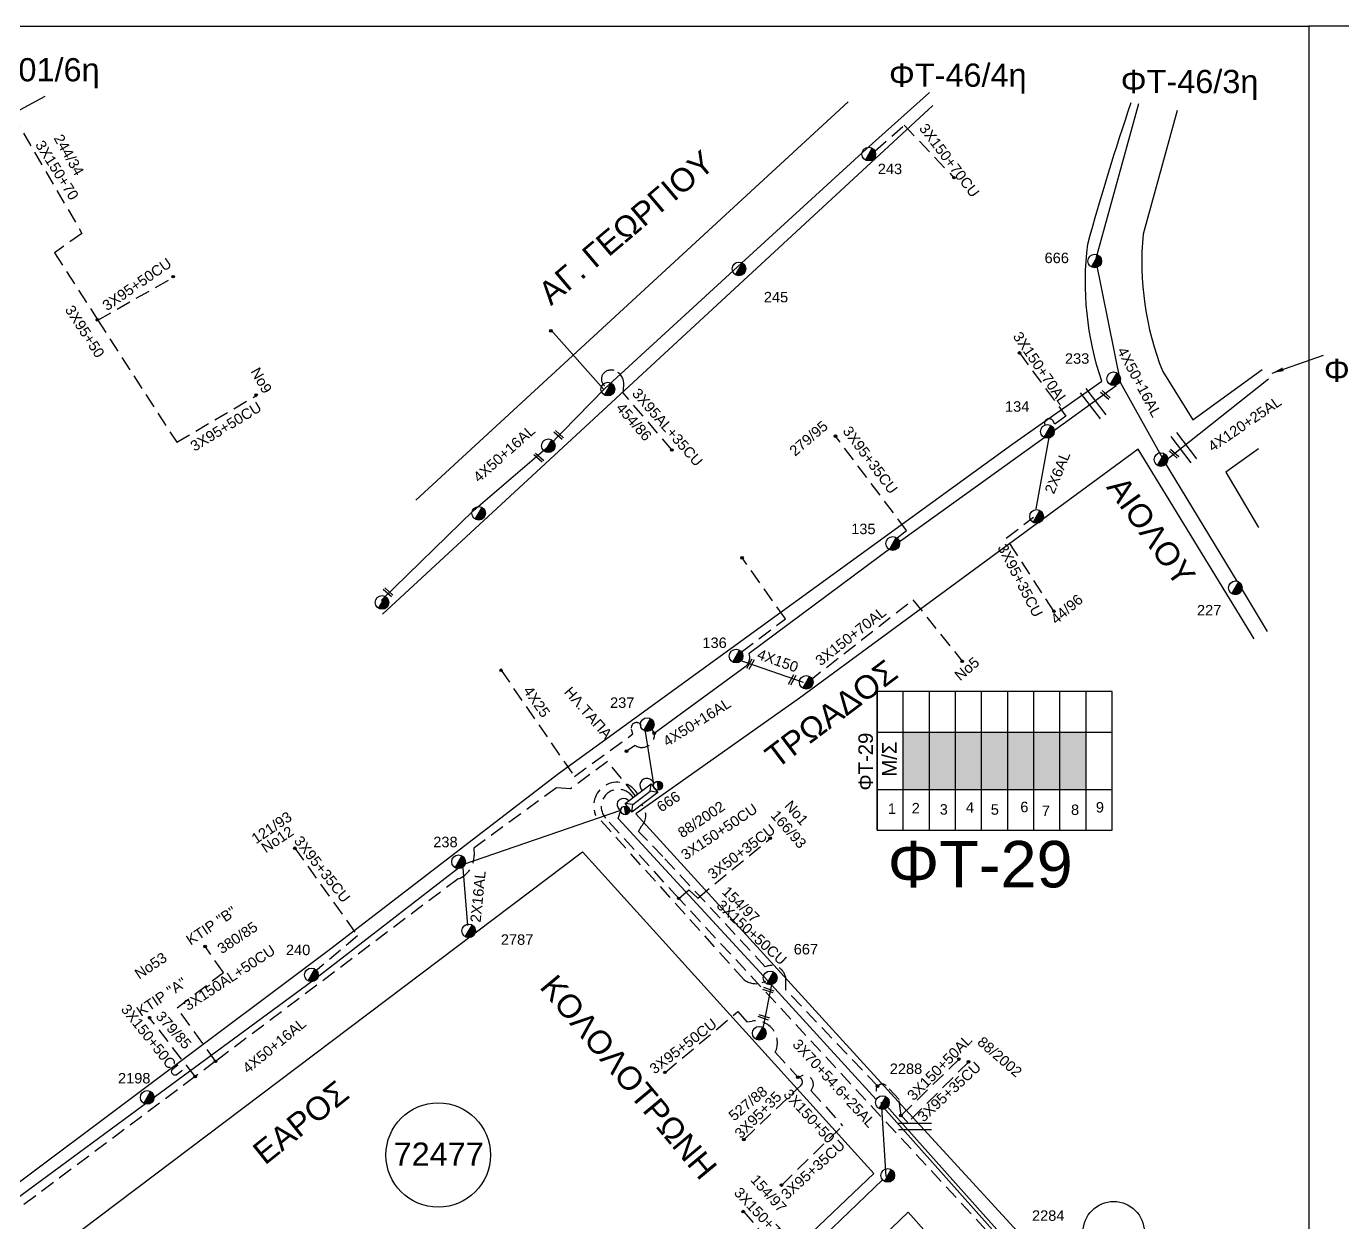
# Model space of a CAD drawing. Header units: millimetres. Extents: x 839 to 3144, y 747 to 1790.
# Drawn here: x 2683.3 to 2910.1, y 1571.3 to 1777.4 of the extents above; entities that cross this region are included whole.
import ezdxf
from ezdxf.enums import TextEntityAlignment as Align

# ---------------------------------------------------------------- set-up
doc = ezdxf.new("R2010")
doc.units = ezdxf.units.MM
doc.linetypes.add('DASHED', pattern=[19.05, 12.7, -6.35])
for name, color, linetype in [('Ασφαλειοκιβώτια Χ.Τ 9 αναχωρήσεων', 7, 'Continuous'), ('Γέφυρες Εναερίου Δικτύου', 7, 'DASHED'), ('Γυμνά εναέρια ΧΤ (1Φ)   2x16AL', 7, 'Continuous'), ('Γυμνά εναέρια ΧΤ (3Φ)   3x50+35CU', 7, 'Continuous'), ('Γυμνά εναέρια ΧΤ και ΦΟΠ (3Φ)   4x50+16AL', 7, 'Continuous'), ('Εναέρια παροχή ΧΤ 4x25', 7, 'SYN_LINE'), ('Επιγραφές - Σχήματα', 7, 'Continuous'), ('Καλώδια ΧΤ   2x6AL', 7, 'DASHED'), ('Καλώδια ΧΤ   3x150+50AL', 7, 'DASHED'), ('Καλώδια ΧΤ   3x150+50CU', 7, 'DASHED'), ('Καλώδια ΧΤ   3x150+70AL', 7, 'DASHED'), ('Καλώδια ΧΤ   3x150AL+50CU', 7, 'DASHED'), ('Καλώδια ΧΤ   3x95+35CU', 7, 'DASHED'), ('Καλώδια ΧΤ   3x95+50CU', 7, 'DASHED'), ('Μηχανική τομή', 7, 'Continuous'), ('Στύλος ΦΜ', 7, 'Continuous'), ('Στύλος ΦΜ @ 1', 7, 'Continuous'), ('Συνδέσεις', 7, 'Continuous'), ('Συνεστραμμένα ΧΤ   3x70+54.6+25AL', 7, 'SYN_LINE'), ('Συνεστραμμένα ΧΤ   4x120+25AL', 7, 'SYN_LINE'), ('Τομή', 7, 'Continuous'), ('Υποσταθμός εναέριος 2 στύλων', 7, 'Continuous'), ('Υποσταθμός πόλεως', 7, 'Continuous'), ('Υπόβαθρο ΔΕΗ', 7, 'Continuous')]:
    doc.layers.add(name, color=color, linetype=linetype)
doc.styles.get("Standard").update_dxf_attribs({"font": 'ARIAL.TTF'})
doc.linetypes.add('SYN_LINE', pattern='A,0.5,-0.0001,["/\\/\\/\\/",Standard,S=0.1,R=0,X=0,Y=-0.05],-0.25', length=0.7501)
doc.dimstyles.new('ISO-25', dxfattribs={"dimtxt": 2.5, "dimasz": 2.5, "dimexe": 1.25, "dimexo": 0.625, "dimtad": 1, "dimtxsty": 'Standard', "dimcen": 2.5, "dimadec": 0, "dimazin": 0, "dimtfac": 1, "dimtmove": 0, "dimatfit": 3, "dimfxl": 1, "dimarcsym": 0})

# ---------------------------------------------------------------- blocks, each defined once
blk = doc.blocks.new('ΑΣΦΑΛΕΙΟΚΙΒΩΤΙΟ ΥΠΟΣΤΑΘΜΟΥ 9 ΑΝΑΧΩΡΗΣΕΩΝ')
at = {"layer": 'Ασφαλειοκιβώτια Χ.Τ 9 αναχωρήσεων', "ltscale": 40}
for p, q in [((-23.8, 40.36), (24.02, 40.36)), ((-9.72, 40.36), (-9.72, -40.64)), ((9.94, 40.36), (9.94, -40.64)), ((-23.8, 31.36), (24.02, 31.36)), ((-23.8, 22.36), (24.02, 22.36)), ((-23.8, 13.36), (24.02, 13.36)), ((-23.8, 4.36), (24.02, 4.36)), ((-23.8, -4.64), (24.02, -4.64)), ((-23.8, -13.64), (24.02, -13.64)), ((-23.8, -22.64), (24.02, -22.64)), ((-23.8, -31.64), (24.02, -31.64))]:
    blk.add_line(p, q, dxfattribs=at)
at = {"layer": 'Ασφαλειοκιβώτια Χ.Τ 9 αναχωρήσεων'}
blk.add_lwpolyline([(-23.8, -40.64), (24.02, -40.64), (24.02, 40.36), (-23.8, 40.36)], close=True, dxfattribs=at)
for s, p in [('1', (-18.19, 36.66)), ('2', (-17.99, 28.44)), ('3', (-18.43, 18.79)), ('4', (-17.74, 9.77)), ('5', (-18.47, 1.19)), ('6', (-17.59, -8.98)), ('7', (-18.93, -16.39)), ('8', (-18.55, -26.45)), ('9', (-17.69, -35))]:
    blk.add_text(s, height=3.6, rotation=270, dxfattribs=at).set_placement(p)
at = {"layer": 'Ασφαλειοκιβώτια Χ.Τ 9 αναχωρήσεων', "ltscale": 40}
for tag, height, p in [('ΟΝΟΜΑ', 5, (-0.16, 44.31)), ('ΚΕΙΜΕΝΟ 1', 2, (17.06, 35.59)), ('ΚΕΙΜΕΝΟ 2', 2, (17.06, 26.88)), ('ΚΕΙΜΕΝΟ 3', 2, (17.06, 17.69)), ('ΚΕΙΜΕΝΟ 4', 2, (17.06, 8.71)), ('ΚΕΙΜΕΝΟ 5', 2, (17.06, -0.13)), ('ΚΕΙΜΕΝΟ 6', 2, (17.06, -9.05)), ('ΚΕΙΜΕΝΟ 7', 2, (17.06, -18.13)), ('ΚΕΙΜΕΝΟ 8', 2, (17.06, -26.85)), ('ΚΕΙΜΕΝΟ 9', 2, (17.06, -35.99)), ('ΣΧ', 2, (-0.1, -42.64))]:
    blk.add_attdef(tag, text='', height=height, dxfattribs=at).set_placement(p, align=Align.MIDDLE_CENTER)
blk = doc.blocks.new('ΥΠΑΡΧΩΝ ΤΣΙΜΕΝΤΕΝΙΟΣ ΣΤΥΛΟΣ')
at = {"layer": 'Στύλος ΦΜ'}
blk.add_hatch(color=7, dxfattribs=at).paths.add_polyline_path([(-1.29, -2.28, 0.574793), (2.62, 0, 0.268822), (1.3, 2.27)])
at = {"layer": 'Στύλος ΦΜ', "color": 7}
blk.add_line((-1.29, -2.28), (1.3, 2.27), dxfattribs=at)
blk.add_circle((0, 0), 2.62, dxfattribs=at)
at = {"layer": 'Στύλος ΦΜ', "flags": 4}
for tag, p in [('ΑΡΙΘΜΟΣ', (-4.68, 8.05)), ('ΤΥΠΟΣ', (-4.91, 3.03))]:
    blk.add_attdef(tag, p, '', height=4, dxfattribs=at)
blk = doc.blocks.new('ΤΟΜΗ')
at = {"layer": 'Τομή', "ltscale": 40}
for p, q in [((-5.68, 0), (5.68, 0)), ((5.68, -2.33), (-5.68, -2.33))]:
    blk.add_line(p, q, dxfattribs=at)
blk = doc.blocks.new('ΥΠΟΣΤΑΘΜΟΣ ΕΝΑΕΡΙΟΣ ΕΠΙ 2 ΣΤΥΛΩΝ')
at = {"layer": 'Υποσταθμός εναέριος 2 στύλων', "linetype": 'Continuous'}
for points in [[(-11.97, -2.11, 0.574793), (-8.45, -0.07, 0.268822), (-9.64, 1.98)], [(9.68, -2.15, 0.574793), (13.19, -0.1, 0.268822), (12.01, 1.95)]]:
    blk.add_hatch(color=256, dxfattribs=at).paths.add_polyline_path(points)
for p, q in [((-11.97, -2.11), (-9.64, 1.98)), ((9.68, -2.15), (12.01, 1.95))]:
    blk.add_line(p, q, dxfattribs=at)
for centre in [(-10.81, -0.07), (10.84, -0.1)]:
    blk.add_circle(centre, 2.36, dxfattribs=at)
at = {"layer": 'Υποσταθμός πόλεως', "linetype": 'Continuous', "ltscale": 40}
blk.add_lwpolyline([(-8.57, 2.82), (8.57, 2.82), (8.57, -2.82), (-8.57, -2.82)], close=True, dxfattribs=at)
for points in [[(-5.75, 0), (-8.57, 2.82)], [(-8.57, -2.82), (-5.75, 0)], [(-5.75, 0), (5.75, 0)], [(5.75, 0), (8.57, 2.82)], [(8.57, -2.82), (5.75, 0)]]:
    blk.add_lwpolyline(points, dxfattribs=at)
at = {"layer": 'Υποσταθμός εναέριος 2 στύλων', "ltscale": 40, "flags": 1}
for tag, p in [('ΜΕΤΑΣΧΗΜΑΤΙΣΜΟΣ', (14.09, 2.51)), ('ΙΣΧΥΣ', (14.07, -0.28)), ('ΑΡΙΘΜΟΣ', (14.19, -3))]:
    blk.add_attdef(tag, p, '', height=1.8, dxfattribs=at)
blk = doc.blocks.new('_ΣΥΝΔΕΣΗ')
at = {"layer": 'Συνδέσεις', "linetype": 'SYN_LINE', "ltscale": 40}
blk.add_hatch(color=256, dxfattribs=at).paths.add_polyline_path([(0.5, -0.01, 1), (-0.5, -0.01, 1)])
at = {"layer": 'Συνδέσεις'}
blk.add_circle((0, -0.01), 0.5, dxfattribs=at)
blk = doc.blocks.new('ΜΗΧΑΝΙΚΗ ΤΟΜΗ')
at = {"layer": 'Μηχανική τομή', "ltscale": 40}
for p, q in [((-1.89, 0.78), (1.89, 0.78)), ((1.89, 0), (-1.89, 0))]:
    blk.add_line(p, q, dxfattribs=at)
blk = doc.blocks.new('A$C3F94617C')
at = {"layer": 'Μηχανική τομή', "xscale": 0.5, "yscale": 0.5, "zscale": 0.5}
blk.add_blockref('ΜΗΧΑΝΙΚΗ ΤΟΜΗ', (0.95, 0), dxfattribs=at)

msp = doc.modelspace()

# ---------------------------------------------------------------- hatches: boundary and pattern name
at = {"layer": 'Ασφαλειοκιβώτια Χ.Τ 9 αναχωρήσεων', "ltscale": 0.2}
for color, points in [(173, [(2834.39, 1655.75), (2834.39, 1645.92), (2838.89, 1645.92), (2838.89, 1655.75)]), (133, [(2838.89, 1655.75), (2838.89, 1645.92), (2843.39, 1645.92), (2843.39, 1655.75)]), (27, [(2843.39, 1655.75), (2843.39, 1645.92), (2847.89, 1645.92), (2847.89, 1655.75)]), (151, [(2847.89, 1655.75), (2847.89, 1645.92), (2852.39, 1645.92), (2852.39, 1655.75)]), (2, [(2852.39, 1655.75), (2852.39, 1645.92), (2856.89, 1645.92), (2856.89, 1655.75)]), (6, [(2856.89, 1655.75), (2856.89, 1645.92), (2861.39, 1645.92), (2861.39, 1655.75)]), (85, [(2861.39, 1655.75), (2861.39, 1645.92), (2865.89, 1645.92), (2865.89, 1655.75)])]:
    msp.add_hatch(color=color, dxfattribs=at).paths.add_polyline_path(points)

# ---------------------------------------------------------------- linework, layer by layer
at = {"layer": 'Γέφυρες Εναερίου Δικτύου', "color": 151, "linetype": 'SYN_LINE', "ltscale": 15}
msp.add_lwpolyline([(2773.68, 1725.11), (2782.82, 1714.79)], dxfattribs=at)
at = {"layer": 'Γέφυρες Εναερίου Δικτύου', "color": 151, "ltscale": 0.2}
msp.add_lwpolyline([(2794.56, 1704.41), (2786.13, 1714.25), (2786.25, 1715.57, 0.350559), (2784.6, 1718.08, 0.340165), (2782.62, 1717.38, 0.379864), (2782.91, 1715.49, 0.361404)], format="xyb", dxfattribs=at)
at = {"layer": 'Γέφυρες Εναερίου Δικτύου', "color": 27, "ltscale": 0.2}
msp.add_lwpolyline([(2806.5, 1669.56), (2814.09, 1675.32), (2806.63, 1685.81)], dxfattribs=at)
at = {"layer": 'Γέφυρες Εναερίου Δικτύου', "color": 27, "linetype": 'Continuous', "ltscale": 0.2}
msp.add_lwpolyline([(2805.89, 1668.3), (2817.18, 1664.37)], dxfattribs=at)
at = {"layer": 'Γέφυρες Εναερίου Δικτύου', "color": 6, "ltscale": 0.2}
msp.add_lwpolyline([(2810.68, 1612.79), (2810.05, 1612.59, -0.235871), (2806.99, 1613.1), (2781.35, 1641.62, -0.928575), (2788.66, 1645.11)], format="xyb", dxfattribs=at)
at = {"layer": 'Γέφυρες Εναερίου Δικτύου', "color": 6, "linetype": 'Continuous', "ltscale": 0.2}
msp.add_lwpolyline([(2811.78, 1612.6), (2810.2, 1604.78)], dxfattribs=at)
at = {"layer": 'Γυμνά εναέρια ΧΤ (1Φ)   2x16AL', "color": 133, "linetype": 'SYN_LINE', "ltscale": 15}
msp.add_lwpolyline([(2758.38, 1634.48), (2759.34, 1622.48)], dxfattribs=at)
at = {"layer": 'Γυμνά εναέρια ΧΤ (3Φ)   3x50+35CU', "color": 2, "linetype": 'DASHED', "ltscale": 0.2}
msp.add_lwpolyline([(2795.75, 1627.14), (2797.49, 1628.62), (2799.01, 1627.2), (2811.51, 1637.5)], dxfattribs=at)
at = {"layer": 'Γυμνά εναέρια ΧΤ και ΦΟΠ (3Φ)   4x50+16AL', "color": 151, "ltscale": 0.2}
msp.add_lwpolyline([(2744.46, 1678.47), (2760.39, 1693.96), (2773.24, 1704.99), (2783.02, 1715), (2805.86, 1735.92), (2827.98, 1756.24), (2838.92, 1766.01)], dxfattribs=at)
at = {"layer": 'Γυμνά εναέρια ΧΤ και ΦΟΠ (3Φ)   4x50+16AL', "color": 85, "linetype": 'SYN_LINE', "ltscale": 20}
msp.add_lwpolyline([(2891.92, 1681.78), (2879.37, 1702.38), (2871.87, 1715.89), (2867.57, 1737.22), (2874.96, 1764.07)], dxfattribs=at)
at = {"layer": 'Γυμνά εναέρια ΧΤ και ΦΟΠ (3Φ)   4x50+16AL', "color": 27, "linetype": 'Continuous', "ltscale": 0.2}
msp.add_lwpolyline([(2790.84, 1656.58), (2791.51, 1655.62), (2807.13, 1667.03, 0.335832), (2807.84, 1669.39), (2832.47, 1687.73), (2859.25, 1706.97), (2871.08, 1715.48)], format="xyb", dxfattribs=at)
at = {"layer": 'Γυμνά εναέρια ΧΤ και ΦΟΠ (3Φ)   4x50+16AL', "color": 85, "linetype": 'SYN_LINE', "ltscale": 10}
msp.add_lwpolyline([(2897.14, 1673.13), (2892.46, 1680.89), (2892.09, 1681.5)], dxfattribs=at)
at = {"layer": 'Γυμνά εναέρια ΧΤ και ΦΟΠ (3Φ)   4x50+16AL', "color": 27, "linetype": 'DASHED', "ltscale": 0.2}
msp.add_lwpolyline([(2788.24, 1653.48), (2786.7, 1652.51)], dxfattribs=at)
at = {"layer": 'Γυμνά εναέρια ΧΤ και ΦΟΠ (3Φ)   4x50+16AL', "color": 151, "linetype": 'DASHED', "ltscale": 0.2}
msp.add_lwpolyline([(2788.27, 1644.82), (2783.47, 1650.7), (2777.07, 1646.02), (2774.67, 1646.19), (2760.41, 1635.77), (2760.46, 1634.54, -0.324626), (2757.75, 1630.52), (2715.95, 1599.06), (2712.41, 1596.43), (2680.16, 1572.3, -0.235186), (2676.45, 1571.62)], format="xyb", dxfattribs=at)
at = {"layer": 'Γυμνά εναέρια ΧΤ και ΦΟΠ (3Φ)   4x50+16AL', "color": 133, "ltscale": 0.2}
msp.add_lwpolyline([(2599.9, 1493.04), (2624.11, 1516.92), (2648.28, 1543.65), (2676.09, 1571.36), (2704.5, 1592.23), (2732.69, 1613), (2758.56, 1632.98), (2785.73, 1642.34)], dxfattribs=at)
at = {"layer": 'Γυμνά εναέρια ΧΤ και ΦΟΠ (3Φ)   4x50+16AL', "color": 27, "linetype": 'DASHED', "ltscale": 0.2}
msp.add_arc((2789.39, 1655.29), 2.15, 237.4521, 8.8719, dxfattribs=at)
at = {"layer": 'Εναέρια παροχή ΧΤ 4x25', "color": 27, "linetype": 'DASHED', "ltscale": 0.2}
msp.add_lwpolyline([(2765.11, 1666.45), (2777.75, 1648.14), (2787.81, 1655.47), (2787.58, 1656.25, -0.935334), (2789.29, 1656.89, -0.074344)], format="xyb", dxfattribs=at)
at = {"layer": 'Επιγραφές - Σχήματα', "color": 173, "ltscale": 0.2}
msp.add_line((2785.3, 1640.92), (2785.73, 1642.34), dxfattribs=at)
at = {"layer": 'Επιγραφές - Σχήματα'}
msp.add_lwpolyline([(875.79, 1777.39), (2904.25, 1777.39), (2904.25, 763.69), (875.79, 763.69)], close=True, dxfattribs=at)
at = {"layer": 'Επιγραφές - Σχήματα', "ltscale": 10}
msp.add_lwpolyline([(2904.25, 763.69), (3144.12, 763.69), (3144.12, 1777.39), (2904.25, 1777.39)], dxfattribs=at)
at = {"layer": 'Επιγραφές - Σχήματα', "ltscale": 0.2}
for centre, radius in [((2754.29, 1582.92), 9), ((2870.64, 1569.64), 5.27)]:
    msp.add_circle(centre, radius, dxfattribs=at)
at = {"layer": 'Επιγραφές - Σχήματα', "color": 27, "ltscale": 0.2}
msp.add_arc((2790.24, 1646.61), 1.2, 10.6495, 228.4723, dxfattribs=at)
at = {"layer": 'Καλώδια ΧΤ   2x6AL', "color": 27, "linetype": 'SYN_LINE', "ltscale": 15}
msp.add_lwpolyline([(2859.57, 1707.2), (2857.21, 1694.25)], dxfattribs=at)
at = {"layer": 'Καλώδια ΧΤ   3x150+50AL', "color": 6, "ltscale": 0.2}
msp.add_lwpolyline([(2805.9, 1607.64), (2807.45, 1605.86), (2808.38, 1606, -0.602649), (2812.35, 1600.64), (2816.26, 1596.31), (2816.79, 1596.53, -0.800048), (2818.5, 1594.04), (2823.92, 1587.96)], format="xyb", dxfattribs=at)
at = {"layer": 'Καλώδια ΧΤ   3x150+50AL', "color": 151, "ltscale": 0.2}
msp.add_lwpolyline([(2712.41, 1596.43), (2704.58, 1606.58)], dxfattribs=at)
at = {"layer": 'Καλώδια ΧΤ   3x150+50AL', "color": 85, "ltscale": 0.2}
msp.add_lwpolyline([(2834.04, 1589.73), (2844.04, 1599.45)], dxfattribs=at)
at = {"layer": 'Καλώδια ΧΤ   3x150+50CU', "color": 2, "ltscale": 0.2}
msp.add_lwpolyline([(2859.04, 1558.81), (2795.75, 1627.14), (2783.14, 1640.96, -1.098889), (2787.86, 1644.5, -2.097937)], format="xyb", dxfattribs=at)
at = {"layer": 'Καλώδια ΧΤ   3x150+50CU', "color": 85, "ltscale": 0.2}
msp.add_lwpolyline([(2829.99, 1594.79), (2814.19, 1611.38), (2814.19, 1613.02, 0.539895), (2810.63, 1615.36), (2792.97, 1634.35), (2788.81, 1638.63), (2789.29, 1639.56, 0.395147), (2789.34, 1643.31, 0.258912)], format="xyb", dxfattribs=at)
at = {"layer": 'Καλώδια ΧΤ   3x150+70AL', "color": 151, "ltscale": 0.2}
msp.add_lwpolyline([(2829.57, 1755.93), (2834.56, 1760.38), (2843.06, 1751.36)], dxfattribs=at)
at = {"layer": 'Καλώδια ΧΤ   3x150+70AL', "color": 27, "ltscale": 0.2}
msp.add_lwpolyline([(2854.43, 1721.13), (2862.41, 1710.21), (2860.49, 1708.82), (2860.23, 1709.35, 1.386295), (2859.17, 1708.3, 0.236703)], format="xyb", dxfattribs=at)
msp.add_lwpolyline([(2818.17, 1664.58), (2836.06, 1678.59), (2844.54, 1667.98)], dxfattribs=at)
at = {"layer": 'Καλώδια ΧΤ   3x150+70AL', "color": 27, "linetype": 'Continuous', "ltscale": 0.2}
msp.add_lwpolyline([(2791.42, 1646.83), (2789.93, 1656.22)], dxfattribs=at)
at = {"layer": 'Καλώδια ΧΤ   3x150+70AL', "color": 85, "ltscale": 0.2}
msp.add_lwpolyline([(2806.85, 1573.17), (2814.03, 1565.04)], dxfattribs=at)
at = {"layer": 'Καλώδια ΧΤ   3x150AL+50CU', "color": 151, "ltscale": 0.2}
msp.add_lwpolyline([(2715.95, 1599.06), (2709.31, 1608.3), (2717.31, 1614.39), (2714.13, 1618.85)], dxfattribs=at)
at = {"layer": 'Καλώδια ΧΤ   3x95+35CU', "color": 27, "ltscale": 0.2}
for points in [[(2833.08, 1689.04), (2834.98, 1690.52), (2822.73, 1706.8)], [(2860.36, 1676.6), (2852.15, 1689.21), (2856.83, 1692.81)]]:
    msp.add_lwpolyline(points, dxfattribs=at)
at = {"layer": 'Καλώδια ΧΤ   3x95+35CU', "color": 133, "ltscale": 0.2}
msp.add_lwpolyline([(2729.6, 1635.77), (2740.41, 1620.67), (2733.14, 1614.59)], dxfattribs=at)
at = {"layer": 'Καλώδια ΧΤ   3x95+35CU', "color": 85, "ltscale": 0.2}
msp.add_lwpolyline([(2845.68, 1598.97), (2835.16, 1588.51), (2834.04, 1589.73), (2833.68, 1592.47), (2831.44, 1594.88, 1.219761), (2830.43, 1593.13, 0.111669)], format="xyb", dxfattribs=at)
at = {"layer": 'Καλώδια ΧΤ   3x95+35CU', "color": 6, "ltscale": 0.2}
msp.add_lwpolyline([(2806.99, 1585.6), (2816.73, 1594.91, 0.713012), (2816.26, 1596.31, 10.111062)], format="xyb", dxfattribs=at)
msp.add_lwpolyline([(2813.47, 1577.74), (2823.92, 1587.96)], dxfattribs=at)
at = {"layer": 'Καλώδια ΧΤ   3x95+50CU', "color": 30, "ltscale": 0.2}
for points in [[(2678.99, 1765.56), (2692.93, 1741.7), (2688.17, 1738.35), (2695.67, 1726.75), (2709.25, 1705.72), (2723, 1713.8)], [(2695.67, 1726.75), (2708.74, 1734.2)]]:
    msp.add_lwpolyline(points, dxfattribs=at)
at = {"layer": 'Καλώδια ΧΤ   3x95+50CU', "color": 6, "ltscale": 0.2}
msp.add_lwpolyline([(2793.4, 1597.16), (2805.9, 1607.64)], dxfattribs=at)
at = {"layer": 'Συνεστραμμένα ΧΤ   3x70+54.6+25AL', "color": 173, "ltscale": 20}
msp.add_lwpolyline([(2785.73, 1642.34, -1.271998), (2787.12, 1643.94)], format="xyb", dxfattribs=at)
msp.add_lwpolyline([(2829.73, 1592.46), (2811.05, 1612.93), (2785.3, 1640.92)], dxfattribs=at)
at = {"layer": 'Συνεστραμμένα ΧΤ   3x70+54.6+25AL', "color": 85, "ltscale": 15}
msp.add_lwpolyline([(2831.44, 1579.22), (2830.63, 1592.04)], dxfattribs=at)
at = {"layer": 'Συνεστραμμένα ΧΤ   3x70+54.6+25AL', "color": 62, "ltscale": 15}
msp.add_lwpolyline([(2873.39, 1543.54), (2853.86, 1566.35), (2831.05, 1591.88)], dxfattribs=at)
at = {"layer": 'Συνεστραμμένα ΧΤ   3x70+54.6+25AL', "color": 173, "ltscale": 15}
msp.add_lwpolyline([(2853.11, 1566.3), (2830.94, 1591.14), (2830.56, 1591.55)], dxfattribs=at)
at = {"layer": 'Συνεστραμμένα ΧΤ   3x70+54.6+25AL', "color": 85, "ltscale": 20}
msp.add_lwpolyline([(2787.64, 1537.88), (2815.04, 1563.5), (2830.83, 1578.64)], dxfattribs=at)
at = {"layer": 'Συνεστραμμένα ΧΤ   4x120+25AL', "color": 1, "ltscale": 20}
msp.add_lwpolyline([(2878.71, 1701.87), (2897.32, 1716.63)], dxfattribs=at)
at = {"layer": 'Υπόβαθρο ΔΕΗ'}
for points in [[(2686.53, 1765.29), (2591.07, 1713.75), (2645.26, 1625.38), (2676.34, 1573.98), (2735.59, 1618.32), (2775.03, 1648.63), (2853.12, 1705.32), (2868.58, 1716.26, -0.112109), (2866.17, 1739.85, -0.0149), (2873.67, 1764.29, 2.629263)], [(2881.56, 1762.9), (2875.71, 1741.57, 0.118405), (2879.1, 1717.89), (2884.26, 1709.57), (2896.21, 1718.27)]]:
    msp.add_lwpolyline(points, format="xyb", dxfattribs=at)
for points in [[(2824.9, 1764.38), (2750.41, 1695.77)], [(2744.67, 1676.12), (2839.48, 1763.73)], [(2894.83, 1671.85), (2874.87, 1704.54), (2816.51, 1661.61), (2788.36, 1641.69), (2833.53, 1592.14), (2894.49, 1525.71)], [(2895.59, 1704.57), (2889.96, 1700.56), (2895.61, 1691.02)], [(2736.79, 1477.03), (2802.31, 1541.41), (2835.24, 1573.06), (2861.5, 1543.48), (2810.71, 1495.44), (2817.7, 1487.57), (2868.61, 1535.48), (2893.84, 1510.34), (2855.91, 1467.23), (2860.42, 1404.56), (2804.23, 1356.24), (2777.21, 1403.9), (2798.37, 1418.51), (2793.16, 1426.35), (2772.7, 1412.44), (2736.79, 1477.03)]]:
    msp.add_lwpolyline(points, dxfattribs=at)
msp.add_lwpolyline([(2683.65, 1563.09), (2779.17, 1635.17), (2829.33, 1579.74), (2730.88, 1486.01), (2694.39, 1544.95)], close=True, dxfattribs=at)

# ---------------------------------------------------------------- block references
at = {"layer": 'Ασφαλειοκιβώτια Χ.Τ 9 αναχωρήσεων', "xscale": 0.5, "yscale": 0.5, "zscale": 0.5, "rotation": 90}
msp.add_blockref('ΑΣΦΑΛΕΙΟΚΙΒΩΤΙΟ ΥΠΟΣΤΑΘΜΟΥ 9 ΑΝΑΧΩΡΗΣΕΩΝ', (2850.07, 1650.78), dxfattribs=at).add_auto_attribs({'ΟΝΟΜΑ': 'ΦΤ-29'})
at = {"layer": 'Επιγραφές - Σχήματα', "ltscale": 0.2}
for p, rotation in [((2870.05, 1713.35), 138.1900132076935), ((2775.9, 1706.47), 138.1900132076933), ((2772.46, 1702.57), 138.1900132076933), ((2881.86, 1703.28), 138.1900132076935), ((2746.5, 1679.37), 138.1900132076933), ((2807.79, 1666.59), 60.31796308302921), ((2814.95, 1663.87), 60.31796308302922), ((2810.19, 1611.46), 341.2086683428006), ((2809.41, 1606.77), 341.2086683428006)]:
    msp.add_blockref('A$C3F94617C', p, dxfattribs=dict(at, rotation=rotation))
at = {"layer": 'Στύλος ΦΜ @ 1', "ltscale": 40}
ref = msp.add_blockref('ΥΠΑΡΧΩΝ ΤΣΙΜΕΝΤΕΝΙΟΣ ΣΤΥΛΟΣ', (2828.46, 1755.37), dxfattribs=dict(at, xscale=0.4499999999998181, yscale=0.4499999999998181, zscale=0.4499999999998181))
ref.add_attrib('ΤΥΠΟΣ', '243', (2830.01, 1751.92), dxfattribs={"layer": 'Στύλος ΦΜ', "height": 1.8, "flags": 4})
ref = msp.add_blockref('ΥΠΑΡΧΩΝ ΤΣΙΜΕΝΤΕΝΙΟΣ ΣΤΥΛΟΣ', (2867.38, 1736.95), dxfattribs=dict(at, xscale=0.4499999999998181, yscale=0.4499999999998181, zscale=0.4499999999998181))
ref.add_attrib('ΤΥΠΟΣ', '666', (2858.74, 1736.59), dxfattribs={"layer": 'Στύλος ΦΜ', "height": 1.8, "flags": 4})
ref = msp.add_blockref('ΥΠΑΡΧΩΝ ΤΣΙΜΕΝΤΕΝΙΟΣ ΣΤΥΛΟΣ', (2806.1, 1735.59), dxfattribs=dict(at, xscale=0.4499999999998181, yscale=0.4499999999998181, zscale=0.4499999999998181))
ref.add_attrib('ΤΥΠΟΣ', '245', (2810.38, 1729.83), dxfattribs={"layer": 'Στύλος ΦΜ', "height": 1.8, "flags": 4})
ref = msp.add_blockref('ΥΠΑΡΧΩΝ ΤΣΙΜΕΝΤΕΝΙΟΣ ΣΤΥΛΟΣ', (2870.64, 1716.67), dxfattribs=dict(at, xscale=0.4499999999998181, yscale=0.4499999999998181, zscale=0.4499999999998181))
ref.add_attrib('ΤΥΠΟΣ', '233', (2862.25, 1719.25), dxfattribs={"layer": 'Στύλος ΦΜ', "height": 1.8, "flags": 4})
at = {"layer": 'Στύλος ΦΜ @ 1', "ltscale": 40, "xscale": 0.4499999999998181, "yscale": 0.4499999999998181, "zscale": 0.4499999999998181}
for p in [(2783.51, 1714.88), (2773.26, 1705.11), (2878.79, 1702.75), (2761.26, 1693.48), (2857.36, 1692.94), (2744.61, 1678.12), (2817.69, 1664.36), (2809.6, 1603.89), (2831.73, 1579.4)]:
    msp.add_blockref('ΥΠΑΡΧΩΝ ΤΣΙΜΕΝΤΕΝΙΟΣ ΣΤΥΛΟΣ', p, dxfattribs=at)
at = {"layer": 'Στύλος ΦΜ @ 1', "ltscale": 40}
ref = msp.add_blockref('ΥΠΑΡΧΩΝ ΤΣΙΜΕΝΤΕΝΙΟΣ ΣΤΥΛΟΣ', (2859.23, 1707.6), dxfattribs=dict(at, xscale=0.4499999999998181, yscale=0.4499999999998181, zscale=0.4499999999998181))
ref.add_attrib('ΤΥΠΟΣ', '134', (2851.92, 1710.99), dxfattribs={"layer": 'Στύλος ΦΜ', "height": 1.8, "flags": 4})
ref = msp.add_blockref('ΥΠΑΡΧΩΝ ΤΣΙΜΕΝΤΕΝΙΟΣ ΣΤΥΛΟΣ', (2832.59, 1688.28), dxfattribs=dict(at, xscale=0.4499999999998181, yscale=0.4499999999998181, zscale=0.4499999999998181))
ref.add_attrib('ΤΥΠΟΣ', '135', (2825.43, 1689.89), dxfattribs={"layer": 'Στύλος ΦΜ', "height": 1.8, "flags": 4})
ref = msp.add_blockref('ΥΠΑΡΧΩΝ ΤΣΙΜΕΝΤΕΝΙΟΣ ΣΤΥΛΟΣ', (2891.6, 1680.64), dxfattribs=dict(at, xscale=0.4499999999998181, yscale=0.4499999999998181, zscale=0.4499999999998181))
ref.add_attrib('ΤΥΠΟΣ', '227', (2884.99, 1675.89), dxfattribs={"layer": 'Στύλος ΦΜ', "height": 1.8, "flags": 4})
ref = msp.add_blockref('ΥΠΑΡΧΩΝ ΤΣΙΜΕΝΤΕΝΙΟΣ ΣΤΥΛΟΣ', (2805.6, 1668.87), dxfattribs=dict(at, xscale=0.4499999999998181, yscale=0.4499999999998181, zscale=0.4499999999998181))
ref.add_attrib('ΤΥΠΟΣ', '136', (2799.8, 1670.28), dxfattribs={"layer": 'Στύλος ΦΜ', "height": 1.8, "flags": 4})
ref = msp.add_blockref('ΥΠΑΡΧΩΝ ΤΣΙΜΕΝΤΕΝΙΟΣ ΣΤΥΛΟΣ', (2790.3, 1657.08), dxfattribs=dict(at, xscale=0.4499999999998181, yscale=0.4499999999998181, zscale=0.4499999999998181))
ref.add_attrib('ΤΥΠΟΣ', '237', (2783.89, 1659.96), dxfattribs={"layer": 'Στύλος ΦΜ', "height": 1.8, "flags": 4})
ref = msp.add_blockref('ΥΠΑΡΧΩΝ ΤΣΙΜΕΝΤΕΝΙΟΣ ΣΤΥΛΟΣ', (2757.79, 1633.45), dxfattribs=dict(at, xscale=0.4499999999998181, yscale=0.4499999999998181, zscale=0.4499999999998181))
ref.add_attrib('ΤΥΠΟΣ', '238', (2753.44, 1635.95), dxfattribs={"layer": 'Στύλος ΦΜ', "height": 1.8, "flags": 4})
ref = msp.add_blockref('ΥΠΑΡΧΩΝ ΤΣΙΜΕΝΤΕΝΙΟΣ ΣΤΥΛΟΣ', (2759.54, 1621.52), dxfattribs=dict(at, xscale=0.4499999999998181, yscale=0.4499999999998181, zscale=0.4499999999998181))
ref.add_attrib('ΤΥΠΟΣ', '2787', (2765.08, 1619.14), dxfattribs={"layer": 'Στύλος ΦΜ', "height": 1.8, "flags": 4})
ref = msp.add_blockref('ΥΠΑΡΧΩΝ ΤΣΙΜΕΝΤΕΝΙΟΣ ΣΤΥΛΟΣ', (2732.45, 1613.96), dxfattribs=dict(at, xscale=0.4499999999998181, yscale=0.4499999999998181, zscale=0.4499999999998181))
ref.add_attrib('ΤΥΠΟΣ', '240', (2728.06, 1617.36), dxfattribs={"layer": 'Στύλος ΦΜ', "height": 1.8, "flags": 4})
ref = msp.add_blockref('ΥΠΑΡΧΩΝ ΤΣΙΜΕΝΤΕΝΙΟΣ ΣΤΥΛΟΣ', (2811.47, 1613.43), dxfattribs=dict(at, xscale=0.4499999999998181, yscale=0.4499999999998181, zscale=0.4499999999998181))
ref.add_attrib('ΤΥΠΟΣ', '667', (2815.53, 1617.48), dxfattribs={"layer": 'Στύλος ΦΜ', "height": 1.8, "flags": 4})
ref = msp.add_blockref('ΥΠΑΡΧΩΝ ΤΣΙΜΕΝΤΕΝΙΟΣ ΣΤΥΛΟΣ', (2830.8, 1591.96), dxfattribs=dict(at, xscale=0.4499999999998181, yscale=0.4499999999998181, zscale=0.4499999999998181))
ref.add_attrib('ΤΥΠΟΣ', '2288', (2832.07, 1596.88), dxfattribs={"layer": 'Στύλος ΦΜ', "height": 1.8, "flags": 4})
ref = msp.add_blockref('ΥΠΑΡΧΩΝ ΤΣΙΜΕΝΤΕΝΙΟΣ ΣΤΥΛΟΣ', (2704.17, 1592.83), dxfattribs=dict(at, xscale=0.4499999999998181, yscale=0.4499999999998181, zscale=0.4499999999998181))
ref.add_attrib('ΤΥΠΟΣ', '2198', (2699.13, 1595.25), dxfattribs={"layer": 'Στύλος ΦΜ', "height": 1.8, "flags": 4})
ref = msp.add_blockref('ΥΠΑΡΧΩΝ ΤΣΙΜΕΝΤΕΝΙΟΣ ΣΤΥΛΟΣ', (2853.91, 1566.93), dxfattribs=dict(at, xscale=0.4499999999998181, yscale=0.4499999999998181, zscale=0.4499999999998181))
ref.add_attrib('ΤΥΠΟΣ', '2284', (2856.57, 1571.58), dxfattribs={"layer": 'Στύλος ΦΜ', "height": 1.8, "flags": 4})
at = {"layer": 'Συνδέσεις', "xscale": 0.4500000000000455, "yscale": 0.4500000000000455, "zscale": 0.4500000000000455}
for p in [(2843.14, 1751.32), (2708.65, 1734.26), (2695.57, 1726.81), (2773.71, 1724.93), (2854.43, 1721.12), (2722.91, 1713.86), (2822.73, 1706.79), (2794.54, 1704.39), (2806.63, 1685.81), (2860.36, 1676.61), (2765.11, 1666.44), (2844.54, 1667.99), (2791.51, 1655.61), (2786.71, 1652.5), (2811.46, 1637.51), (2729.6, 1635.77), (2795.71, 1627.15), (2714.13, 1618.85), (2704.58, 1606.58), (2715.95, 1599.06), (2843.99, 1599.46), (2845.64, 1598.98), (2712.41, 1596.43), (2793.35, 1597.17), (2816.22, 1596.32), (2829.95, 1594.8), (2834, 1589.74), (2806.95, 1585.61), (2813.42, 1577.75), (2806.81, 1573.17)]:
    msp.add_blockref('_ΣΥΝΔΕΣΗ', p, dxfattribs=at)
at = {"layer": 'Τομή', "rotation": 307.4318107316996}
for p, xscale, yscale, zscale in [((2867.55, 1712.72), 0.4999999999998311, 0.4999999999998311, 0.4999999999998311), ((2883.19, 1705.15), 0.499999999999831, 0.499999999999831, 0.499999999999831)]:
    msp.add_blockref('ΤΟΜΗ', p, dxfattribs=dict(at, xscale=xscale, yscale=yscale, zscale=zscale))
at = {"layer": 'Τομή', "xscale": 0.5, "yscale": 0.5, "zscale": 0.5}
msp.add_blockref('ΤΟΜΗ', (2836.4, 1588.42), dxfattribs=at)
at = {"layer": 'Υποσταθμός εναέριος 2 στύλων', "xscale": 0.3275161137309315, "yscale": 0.3275161137309315, "zscale": 0.3275161137309315, "rotation": 37.25049845684697}
msp.add_blockref('ΥΠΟΣΤΑΘΜΟΣ ΕΝΑΕΡΙΟΣ ΕΠΙ 2 ΣΤΥΛΩΝ', (2789.3, 1644.44), dxfattribs=at)

# ---------------------------------------------------------------- texts
at = {"layer": 'Γέφυρες Εναερίου Δικτύου', "ltscale": 0.2}
msp.add_text('4X150', height=1.8, rotation=340.4754, dxfattribs=at).set_placement((2812.79, 1668.1), align=Align.MIDDLE)
at = {"layer": 'Γυμνά εναέρια ΧΤ (1Φ)   2x16AL', "ltscale": 0.2}
msp.add_text('2X16AL', height=1.8, rotation=84.284, dxfattribs=at).set_placement((2761.14, 1627.45), align=Align.MIDDLE)
at = {"layer": 'Γυμνά εναέρια ΧΤ (3Φ)   3x50+35CU', "ltscale": 0.2}
msp.add_text('3X50+35CU', height=1.8, rotation=37.1205, dxfattribs=at).set_placement((2806.53, 1635.19), align=Align.MIDDLE)
at = {"layer": 'Γυμνά εναέρια ΧΤ και ΦΟΠ (3Φ)   4x50+16AL', "ltscale": 0.2}
for rotation, p in [(297.8466, (2875.07, 1716.1)), (41.7574, (2765.64, 1703.76)), (32.251, (2798.85, 1657.5)), (39.4457, (2726.05, 1601.77))]:
    msp.add_text('4X50+16AL', height=1.8, rotation=rotation, dxfattribs=at).set_placement(p, align=Align.MIDDLE)
at = {"layer": 'Εναέρια παροχή ΧΤ 4x25', "ltscale": 20}
msp.add_text('4X25', height=1.8, rotation=305.1214, dxfattribs=at).set_placement((2771.27, 1661.03), align=Align.MIDDLE)
at = {"layer": 'Επιγραφές - Σχήματα', "ltscale": 0.2, "attachment_point": 1}
for s, insert, char_height, width in [('L-101/6η', (2673.91, 1771.91), 4, 14.1894), ('ΦΤ-46/4η', (2831.93, 1770.98), 4, 14.1894), ('ΦΤ-46/3η', (2871.86, 1769.88), 4, 14.1894), ('ΦΤ-46/2η', (2906.85, 1720.12), 4, 14.1894), ('ΦΤ-29', (2831.69, 1637.03), 8, 39.9345), ('72477', (2746.61, 1585.07), 4, 17.7642)]:
    msp.add_mtext(s, dxfattribs=dict(at, insert=insert, char_height=char_height, width=width))
for s, insert, char_height, width, rotation in [('244/34', (2689.55, 1759.03), 1.8, 9.756, 299.766), ('ΑΓ. ΓΕΩΡΓΙΟΥ', (2771.12, 1732.2), 4, 40.7394, 40.2227), ('Νο9', (2723.47, 1718.83), 1.8, 9.756, 299.766), ('3Χ95AL+35CU', (2788.91, 1715.23), 1.8, 12.3266, 311.2661), ('454/86', (2786.16, 1712.73), 1.8, 12.3266, 311.2661), ('279/95', (2814.58, 1704.58), 1.8, 12.3266, 40.5917), ('ΑΙΟΛΟΥ', (2872.53, 1700.31), 4, 14.1894, 305.4353), ('44/96', (2859.58, 1675.61), 1.8, 12.3266, 40.5917), ('ΤΡΩΑΔΟΣ', (2810.17, 1652.53), 4, 14.1894, 37.1076), ('Νο5', (2843.02, 1665.88), 1.8, 12.3266, 40.5917), ('ΗΛ.ΤΑΠΑ', (2777.21, 1663.8), 1.8, 12.3266, 311.2661), ('Μ/Σ', (2830.76, 1648.11), 2.5, 1.5273, 90), ('666', (2791.71, 1643.4), 1.8, 12.3266, 33.8841), ('Νο1', (2815.16, 1644.2), 1.8, 12.3266, 311.2661), ('121/93', (2721.9, 1637.94), 1.8, 12.3266, 33.8841), ('88/2002', (2795.33, 1638.96), 1.8, 12.3266, 33.8841), ('166/93', (2812.8, 1642.53), 1.8, 12.3266, 311.2661), ('Νο12', (2723.59, 1636.36), 1.8, 12.3266, 33.8841), ('154/97', (2804.27, 1629.4), 1.8, 12.3266, 315.9627), ('ΚΤΙΡ "Β"', (2710.64, 1620.47), 1.8, 12.3266, 33.8841), ('380/85', (2716.01, 1618.98), 1.8, 12.3266, 33.8841), ('Νο53', (2701.77, 1614.62), 1.8, 12.3266, 33.8841), ('ΚΤΙΡ "Α"', (2702.08, 1608.21), 1.8, 12.3266, 33.8841), ('ΚΟΛΟΛΟΤΡΩΝΗ', (2774.67, 1614.37), 4, 14.1894, 309.8319), ('379/85', (2706.85, 1607.93), 1.8, 12.3266, 311.6529), ('88/2002', (2848.18, 1603.49), 1.8, 12.3266, 319.0932), ('ΕΑΡΟΣ', (2721.94, 1584.19), 4, 40.7394, 38.716), ('527/88', (2804.1, 1590.06), 1.8, 12.3266, 39.5008), ('154/97', (2809.3, 1579.77), 1.8, 12.3266, 311.9648)]:
    msp.add_mtext(s, dxfattribs=dict(at, insert=insert, char_height=char_height, width=width, rotation=rotation))
at = {"layer": 'Καλώδια ΧΤ   2x6AL', "ltscale": 0.2}
msp.add_text('2X6AL', height=1.8, rotation=67.6007, dxfattribs=at).set_placement((2860.95, 1700.51), align=Align.MIDDLE)
at = {"layer": 'Καλώδια ΧΤ   3x150+50AL', "ltscale": 0.2}
for s, rotation, p in [('3X150+50CU', 308.6863, (2704.97, 1602.64)), ('3X150+50AL', 45.471, (2840.65, 1598))]:
    msp.add_text(s, height=1.8, rotation=rotation, dxfattribs=at).set_placement(p, align=Align.MIDDLE)
at = {"layer": 'Καλώδια ΧΤ   3x150+50AL', "ltscale": 0.2, "insert": (2814.96, 1594.49), "char_height": 1.8, "width": 12.3266, "attachment_point": 1, "rotation": 312.5379}
msp.add_mtext('3Χ150+50', dxfattribs=at)
at = {"layer": 'Καλώδια ΧΤ   3x150+50CU', "ltscale": 0.2}
msp.add_text('3X150+50CU', height=1.8, rotation=317.7535, dxfattribs=at).set_placement((2808.3, 1621.27), align=Align.MIDDLE)
at = {"layer": 'Καλώδια ΧΤ   3x150+50CU', "ltscale": 0.2, "insert": (2795.89, 1635.15), "char_height": 1.8, "width": 12.3266, "attachment_point": 1, "rotation": 33.8841}
msp.add_mtext('3Χ150+50CU', dxfattribs=at)
at = {"layer": 'Καλώδια ΧΤ   3x150+70AL', "ltscale": 0.2}
for s, rotation, p in [('3X150+70CU', 307.3302, (2842.34, 1754.3)), ('3X150+70', 302.2946, (2688.64, 1752.61)), ('3X150+70AL', 304.4644, (2858.07, 1718.46)), ('3X150+70AL', 38.1308, (2825.34, 1672.31)), ('3X150+70AL', 313.3906, (2810.78, 1571.62))]:
    msp.add_text(s, height=1.8, rotation=rotation, dxfattribs=at).set_placement(p, align=Align.MIDDLE)
at = {"layer": 'Καλώδια ΧΤ   3x150AL+50CU', "ltscale": 0.2}
msp.add_text('3X150AL+50CU', height=1.8, rotation=33.3635, dxfattribs=at).set_placement((2718.31, 1613.46), align=Align.MIDDLE)
at = {"layer": 'Καλώδια ΧΤ   3x95+35CU', "ltscale": 0.2}
for s, rotation, p in [('3X95+35CU', 306.9114, (2828.72, 1702.68)), ('3X95+35CU', 297.3722, (2854.54, 1681.92)), ('3X95+35CU', 308.3167, (2734.31, 1632.17)), ('3X95+35CU', 42.9274, (2842.31, 1593.83)), ('3X95+35', 44.9727, (2809.37, 1589.84)), ('3X95+35CU', 42.2466, (2818.85, 1580.43))]:
    msp.add_text(s, height=1.8, rotation=rotation, dxfattribs=at).set_placement(p, align=Align.MIDDLE)
at = {"layer": 'Καλώδια ΧΤ   3x95+50CU', "ltscale": 0.2}
for s, rotation, p in [('3X95+50CU', 34.7523, (2702.39, 1732.94)), ('3X95+50', 302.8894, (2693.42, 1724.82)), ('3X95+50CU', 31.4979, (2717.71, 1708.44)), ('3X95+50CU', 37.6213, (2796.47, 1601.68))]:
    msp.add_text(s, height=1.8, rotation=rotation, dxfattribs=at).set_placement(p, align=Align.MIDDLE)
at = {"layer": 'Συνεστραμμένα ΧΤ   3x70+54.6+25AL', "ltscale": 20}
msp.add_text('3X70+54.6+25AL', height=1.8, rotation=312.6412, dxfattribs=at).set_placement((2822.47, 1595.29), align=Align.MIDDLE)
at = {"layer": 'Συνεστραμμένα ΧΤ   4x120+25AL', "ltscale": 20}
msp.add_text('4X120+25AL', height=1.8, rotation=34.5146, dxfattribs=at).set_placement((2893.2, 1708.89), align=Align.MIDDLE)

# ---------------------------------------------------------------- leaders
at = {"layer": 'Επιγραφές - Σχήματα', "ltscale": 40}
msp.add_leader([(2897.93, 1717.64), (2906.78, 1720.71)], dimstyle='ISO-25', override={"dimasz": 2, "dimtad": 0}, dxfattribs=at)

doc.saveas('drawing.dxf')
